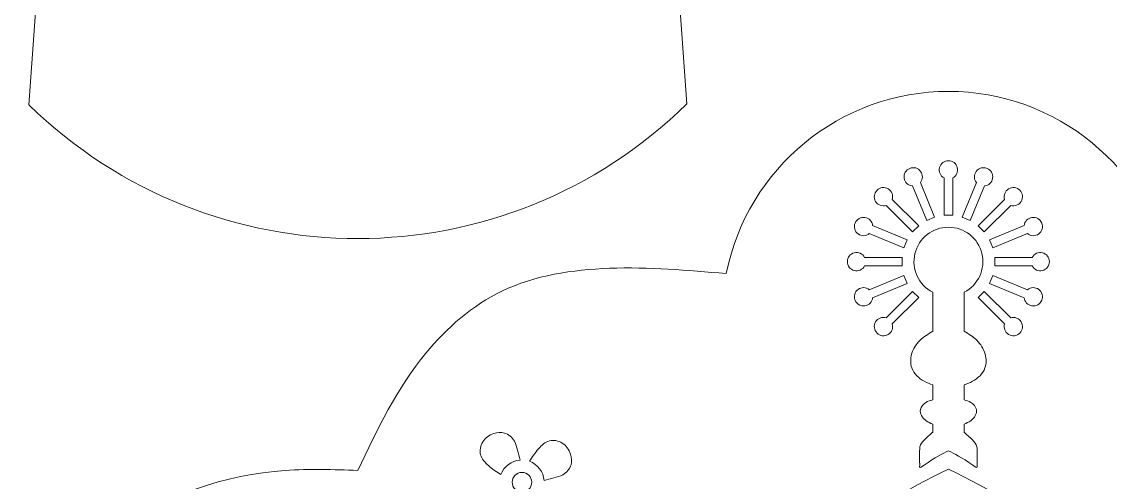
# Model space of a CAD drawing. Header units: inches. Extents: x -604 to 396, y -92 to 517.
# Drawn here: x -603.9 to -476.8, y 153.8 to 207.5 of the extents above; entities that cross this region are included whole.
import ezdxf

# ---------------------------------------------------------------- set-up
doc = ezdxf.new("R2010")
doc.units = ezdxf.units.IN
doc.header["$MEASUREMENT"] = 0
doc.layers.add('Layer 1', color=7, linetype='Continuous')

msp = doc.modelspace()

# ---------------------------------------------------------------- linework, layer by layer
at = {"layer": 'Layer 1', "lineweight": 9}
for points, knots in [([(-526.25, 197.96), (-547.56, 177.01), (-581.71, 176.96), (-603.09, 197.84), (-603.09, 197.84), (-603.09, 197.84), (-593.26, 334.72), (-593.26, 334.72), (-593.26, 334.72), (-593.26, 334.72), (-587.45, 334.72), (-587.45, 334.72), (-587.45, 334.72), (-587.45, 334.72), (-587.45, 339.59), (-587.45, 339.59), (-587.45, 339.59), (-587.45, 339.59), (-592.92, 339.59), (-592.92, 339.59), (-592.92, 339.59), (-592.92, 339.59), (-592.92, 345.4), (-592.92, 345.4), (-592.92, 345.4), (-592.92, 345.4), (-587.45, 345.4), (-587.45, 345.4), (-587.45, 345.4), (-587.45, 345.4), (-587.45, 347.43), (-587.45, 347.43), (-587.45, 347.43), (-587.45, 347.43), (-541.84, 347.43), (-541.84, 347.43), (-541.84, 347.43), (-541.84, 347.43), (-541.84, 345.4), (-541.84, 345.4), (-541.84, 345.4), (-541.84, 345.4), (-536.37, 345.4), (-536.37, 345.4), (-536.37, 345.4), (-536.37, 345.4), (-536.37, 339.59), (-536.37, 339.59), (-536.37, 339.59), (-536.37, 339.59), (-541.84, 339.59), (-541.84, 339.59), (-541.84, 339.59), (-541.84, 339.59), (-541.84, 334.72), (-541.84, 334.72), (-541.84, 334.72), (-541.84, 334.72), (-536.03, 334.72), (-536.03, 334.72), (-536.03, 334.72), (-536.03, 334.72), (-526.25, 197.96), (-526.25, 197.96)], [0, 0, 0, 0, 0.058824, 0.058824, 0.058824, 0.058824, 0.117647, 0.117647, 0.117647, 0.117647, 0.176471, 0.176471, 0.176471, 0.176471, 0.235294, 0.235294, 0.235294, 0.235294, 0.294118, 0.294118, 0.294118, 0.294118, 0.352941, 0.352941, 0.352941, 0.352941, 0.411765, 0.411765, 0.411765, 0.411765, 0.470588, 0.470588, 0.470588, 0.470588, 0.529412, 0.529412, 0.529412, 0.529412, 0.588235, 0.588235, 0.588235, 0.588235, 0.647059, 0.647059, 0.647059, 0.647059, 0.705882, 0.705882, 0.705882, 0.705882, 0.764706, 0.764706, 0.764706, 0.764706, 0.823529, 0.823529, 0.823529, 0.823529, 0.882353, 0.882353, 0.882353, 0.882353, 1, 1, 1, 1]), ([(-387.95, -85.3), (-387.95, -85.3), (-411.49, -85.3), (-411.49, -85.3), (-411.49, -85.3), (-411.49, -85.3), (-411.49, -73.44), (-411.49, -73.44), (-411.49, -73.44), (-411.49, -73.44), (-495.71, -73.44), (-495.71, -73.44), (-495.71, -73.44), (-495.71, -73.44), (-579.94, -73.44), (-579.94, -73.44), (-579.94, -73.44), (-579.94, -73.44), (-579.94, -85.3), (-579.94, -85.3), (-579.94, -85.3), (-579.94, -85.3), (-603.48, -85.3), (-603.48, -85.3), (-603.48, -85.3), (-603.55, -83.04), (-603.63, -80.78), (-603.41, -78.55), (-603.41, -78.55), (-603.17, -76.03), (-602.55, -73.54), (-602, -71.05), (-602, -71.05), (-600.84, -65.82), (-599.99, -60.58), (-599.7, -55.18), (-599.7, -55.18), (-599.44, -50.28), (-599.65, -45.25), (-601.29, -40.7), (-601.29, -40.7), (-601.85, -39.17), (-602.56, -37.69), (-603.28, -36.21), (-603.28, -36.21), (-603.28, -27.76), (-603.28, -19.31), (-603.28, -10.87), (-603.28, -10.87), (-602.65, -9.7), (-602.01, -8.54), (-601.61, -7.3), (-601.61, -7.3), (-600.9, -5.09), (-600.93, -2.65), (-601.07, -0.29), (-601.07, -0.29), (-601.22, 2.19), (-601.49, 4.57), (-601.9, 7.03), (-601.9, 7.03), (-602.3, 9.44), (-602.83, 11.91), (-602.35, 14.22), (-602.35, 14.22), (-601.95, 16.07), (-600.9, 17.8), (-599.73, 19.37), (-599.73, 19.37), (-598.82, 20.59), (-597.84, 21.71), (-596.85, 22.83), (-596.85, 22.83), (-597.46, 24.51), (-598.07, 26.19), (-598.73, 27.84), (-598.73, 27.84), (-599.44, 29.6), (-600.19, 31.33), (-600.94, 33.07), (-600.94, 33.07), (-601.87, 35.27), (-602.78, 37.48), (-603.26, 39.81), (-603.26, 39.81), (-603.93, 43.02), (-603.79, 46.44), (-603.03, 49.65), (-603.03, 49.65), (-602.32, 52.6), (-601.09, 55.37), (-600.1, 58.22), (-600.1, 58.22), (-599.19, 60.86), (-598.49, 63.57), (-597.79, 66.27), (-597.79, 66.27), (-599.34, 68.08), (-600.89, 69.88), (-601.96, 72.01), (-601.96, 72.01), (-602.88, 73.82), (-603.46, 75.87), (-603.39, 77.87), (-603.39, 77.87), (-603.35, 78.94), (-603.12, 80), (-602.86, 81.05), (-602.86, 81.05), (-602.39, 82.99), (-601.8, 84.89), (-601.35, 86.82), (-601.35, 86.82), (-600.34, 91.15), (-600, 95.63), (-599.89, 100.13), (-599.89, 100.13), (-599.81, 103.45), (-599.86, 106.78), (-600.5, 109.99), (-600.5, 109.99), (-601.11, 113.09), (-602.26, 116.08), (-603.42, 119.06), (-603.42, 119.06), (-603.35, 121.33), (-603.29, 123.59), (-603.06, 125.85), (-603.06, 125.85), (-602.72, 129.21), (-602.01, 132.55), (-600.8, 135.74), (-600.8, 135.74), (-599.06, 140.32), (-596.29, 144.61), (-592.58, 147.79), (-592.58, 147.79), (-587.31, 152.33), (-580.14, 154.64), (-573.16, 155.13), (-573.16, 155.13), (-570.32, 155.34), (-567.51, 155.23), (-564.7, 155.13), (-564.7, 155.13), (-562.4, 159.93), (-560.11, 164.72), (-556.74, 168.83), (-556.74, 168.83), (-554.3, 171.8), (-551.29, 174.41), (-547.86, 176.07), (-547.86, 176.07), (-544.01, 177.93), (-539.62, 178.58), (-535.3, 178.74), (-535.3, 178.74), (-530.71, 178.91), (-526.18, 178.51), (-521.66, 178.12), (-521.66, 178.12), (-519.19, 190.49), (-508.33, 199.4), (-495.71, 199.4), (-495.71, 199.4), (-483.1, 199.4), (-472.24, 190.49), (-469.77, 178.12), (-469.77, 178.12), (-465.24, 178.51), (-460.72, 178.91), (-456.12, 178.74), (-456.12, 178.74), (-451.8, 178.58), (-447.42, 177.93), (-443.57, 176.07), (-443.57, 176.07), (-440.14, 174.41), (-437.13, 171.8), (-434.69, 168.83), (-434.69, 168.83), (-431.32, 164.72), (-429.02, 159.93), (-426.73, 155.13), (-426.73, 155.13), (-423.92, 155.23), (-421.11, 155.34), (-418.27, 155.13), (-418.27, 155.13), (-411.29, 154.64), (-404.12, 152.33), (-398.84, 147.79), (-398.84, 147.79), (-395.14, 144.61), (-392.37, 140.32), (-390.63, 135.74), (-390.63, 135.74), (-389.42, 132.55), (-388.7, 129.21), (-388.36, 125.85), (-388.36, 125.85), (-388.13, 123.59), (-388.07, 121.33), (-388.01, 119.06), (-388.01, 119.06), (-389.16, 116.08), (-390.32, 113.09), (-390.93, 109.99), (-390.93, 109.99), (-391.56, 106.78), (-391.61, 103.45), (-391.53, 100.13), (-391.53, 100.13), (-391.43, 95.63), (-391.09, 91.15), (-390.08, 86.82), (-390.08, 86.82), (-389.62, 84.89), (-389.04, 82.99), (-388.56, 81.05), (-388.56, 81.05), (-388.31, 80), (-388.08, 78.94), (-388.04, 77.87), (-388.04, 77.87), (-387.97, 75.87), (-388.54, 73.82), (-389.46, 72.01), (-389.46, 72.01), (-390.54, 69.88), (-392.09, 68.08), (-393.64, 66.27), (-393.64, 66.27), (-392.94, 63.57), (-392.24, 60.86), (-391.33, 58.22), (-391.33, 58.22), (-390.34, 55.37), (-389.1, 52.6), (-388.4, 49.65), (-388.4, 49.65), (-387.64, 46.44), (-387.5, 43.02), (-388.17, 39.81), (-388.17, 39.81), (-388.65, 37.48), (-389.56, 35.27), (-390.49, 33.07), (-390.49, 33.07), (-391.23, 31.33), (-391.99, 29.6), (-392.69, 27.84), (-392.69, 27.84), (-393.35, 26.19), (-393.96, 24.51), (-394.57, 22.83), (-394.57, 22.83), (-393.59, 21.71), (-392.6, 20.59), (-391.69, 19.37), (-391.69, 19.37), (-390.52, 17.8), (-389.47, 16.07), (-389.08, 14.22), (-389.08, 14.22), (-388.59, 11.91), (-389.13, 9.44), (-389.53, 7.03), (-389.53, 7.03), (-389.94, 4.57), (-390.21, 2.19), (-390.35, -0.29), (-390.35, -0.29), (-390.5, -2.65), (-390.53, -5.09), (-389.82, -7.3), (-389.82, -7.3), (-389.42, -8.54), (-388.78, -9.7), (-388.15, -10.87), (-388.15, -10.87), (-388.15, -19.31), (-388.15, -27.76), (-388.15, -36.21), (-388.15, -36.21), (-388.86, -37.69), (-389.58, -39.17), (-390.13, -40.7), (-390.13, -40.7), (-391.77, -45.25), (-391.98, -50.28), (-391.72, -55.18), (-391.72, -55.18), (-391.44, -60.58), (-390.58, -65.82), (-389.43, -71.05), (-389.43, -71.05), (-388.88, -73.54), (-388.26, -76.03), (-388.01, -78.55), (-388.01, -78.55), (-387.8, -80.78), (-387.87, -83.04), (-387.95, -85.3)], [0, 0, 0, 0, 0.012987, 0.012987, 0.012987, 0.012987, 0.025974, 0.025974, 0.025974, 0.025974, 0.038961, 0.038961, 0.038961, 0.038961, 0.051948, 0.051948, 0.051948, 0.051948, 0.064935, 0.064935, 0.064935, 0.064935, 0.077922, 0.077922, 0.077922, 0.077922, 0.090909, 0.090909, 0.090909, 0.090909, 0.103896, 0.103896, 0.103896, 0.103896, 0.116883, 0.116883, 0.116883, 0.116883, 0.12987, 0.12987, 0.12987, 0.12987, 0.142857, 0.142857, 0.142857, 0.142857, 0.155844, 0.155844, 0.155844, 0.155844, 0.168831, 0.168831, 0.168831, 0.168831, 0.181818, 0.181818, 0.181818, 0.181818, 0.194805, 0.194805, 0.194805, 0.194805, 0.207792, 0.207792, 0.207792, 0.207792, 0.220779, 0.220779, 0.220779, 0.220779, 0.233766, 0.233766, 0.233766, 0.233766, 0.246753, 0.246753, 0.246753, 0.246753, 0.25974, 0.25974, 0.25974, 0.25974, 0.272727, 0.272727, 0.272727, 0.272727, 0.285714, 0.285714, 0.285714, 0.285714, 0.298701, 0.298701, 0.298701, 0.298701, 0.311688, 0.311688, 0.311688, 0.311688, 0.324675, 0.324675, 0.324675, 0.324675, 0.337662, 0.337662, 0.337662, 0.337662, 0.350649, 0.350649, 0.350649, 0.350649, 0.363636, 0.363636, 0.363636, 0.363636, 0.376623, 0.376623, 0.376623, 0.376623, 0.38961, 0.38961, 0.38961, 0.38961, 0.402597, 0.402597, 0.402597, 0.402597, 0.415584, 0.415584, 0.415584, 0.415584, 0.428571, 0.428571, 0.428571, 0.428571, 0.441558, 0.441558, 0.441558, 0.441558, 0.454545, 0.454545, 0.454545, 0.454545, 0.467532, 0.467532, 0.467532, 0.467532, 0.480519, 0.480519, 0.480519, 0.480519, 0.493506, 0.493506, 0.493506, 0.493506, 0.506494, 0.506494, 0.506494, 0.506494, 0.519481, 0.519481, 0.519481, 0.519481, 0.532468, 0.532468, 0.532468, 0.532468, 0.545455, 0.545455, 0.545455, 0.545455, 0.558442, 0.558442, 0.558442, 0.558442, 0.571429, 0.571429, 0.571429, 0.571429, 0.584416, 0.584416, 0.584416, 0.584416, 0.597403, 0.597403, 0.597403, 0.597403, 0.61039, 0.61039, 0.61039, 0.61039, 0.623377, 0.623377, 0.623377, 0.623377, 0.636364, 0.636364, 0.636364, 0.636364, 0.649351, 0.649351, 0.649351, 0.649351, 0.662338, 0.662338, 0.662338, 0.662338, 0.675325, 0.675325, 0.675325, 0.675325, 0.688312, 0.688312, 0.688312, 0.688312, 0.701299, 0.701299, 0.701299, 0.701299, 0.714286, 0.714286, 0.714286, 0.714286, 0.727273, 0.727273, 0.727273, 0.727273, 0.74026, 0.74026, 0.74026, 0.74026, 0.753247, 0.753247, 0.753247, 0.753247, 0.766234, 0.766234, 0.766234, 0.766234, 0.779221, 0.779221, 0.779221, 0.779221, 0.792208, 0.792208, 0.792208, 0.792208, 0.805195, 0.805195, 0.805195, 0.805195, 0.818182, 0.818182, 0.818182, 0.818182, 0.831169, 0.831169, 0.831169, 0.831169, 0.844156, 0.844156, 0.844156, 0.844156, 0.857143, 0.857143, 0.857143, 0.857143, 0.87013, 0.87013, 0.87013, 0.87013, 0.883117, 0.883117, 0.883117, 0.883117, 0.896104, 0.896104, 0.896104, 0.896104, 0.909091, 0.909091, 0.909091, 0.909091, 0.922078, 0.922078, 0.922078, 0.922078, 0.935065, 0.935065, 0.935065, 0.935065, 0.948052, 0.948052, 0.948052, 0.948052, 0.961039, 0.961039, 0.961039, 0.961039, 0.974026, 0.974026, 0.974026, 0.974026, 1, 1, 1, 1]), ([(-496.22, 189.3), (-496.65, 189.53), (-496.87, 190.03), (-496.75, 190.5), (-496.75, 190.5), (-496.63, 190.98), (-496.2, 191.31), (-495.71, 191.31), (-495.71, 191.31), (-495.22, 191.31), (-494.8, 190.98), (-494.68, 190.5), (-494.68, 190.5), (-494.56, 190.03), (-494.78, 189.53), (-495.21, 189.3), (-495.21, 189.3), (-495.21, 189.3), (-495.21, 184.93), (-495.21, 184.93), (-495.21, 184.93), (-495.21, 184.93), (-496.22, 184.93), (-496.22, 184.93), (-496.22, 184.93), (-496.22, 184.93), (-496.22, 189.3), (-496.22, 189.3)], [0, 0, 0, 0, 0.125, 0.125, 0.125, 0.125, 0.25, 0.25, 0.25, 0.25, 0.375, 0.375, 0.375, 0.375, 0.5, 0.5, 0.5, 0.5, 0.625, 0.625, 0.625, 0.625, 0.75, 0.75, 0.75, 0.75, 1, 1, 1, 1]), ([(-499.92, 188.36), (-500.41, 188.41), (-500.8, 188.78), (-500.88, 189.27), (-500.88, 189.27), (-500.95, 189.75), (-500.68, 190.23), (-500.23, 190.41), (-500.23, 190.41), (-499.77, 190.6), (-499.25, 190.46), (-498.96, 190.06), (-498.96, 190.06), (-498.67, 189.67), (-498.68, 189.13), (-498.99, 188.75), (-498.99, 188.75), (-498.99, 188.75), (-497.32, 184.71), (-497.32, 184.71), (-497.32, 184.71), (-497.32, 184.71), (-498.25, 184.32), (-498.25, 184.32), (-498.25, 184.32), (-498.25, 184.32), (-499.92, 188.36), (-499.92, 188.36)], [0, 0, 0, 0, 0.125, 0.125, 0.125, 0.125, 0.25, 0.25, 0.25, 0.25, 0.375, 0.375, 0.375, 0.375, 0.5, 0.5, 0.5, 0.5, 0.625, 0.625, 0.625, 0.625, 0.75, 0.75, 0.75, 0.75, 1, 1, 1, 1]), ([(-492.44, 188.75), (-492.75, 189.13), (-492.76, 189.67), (-492.47, 190.06), (-492.47, 190.06), (-492.17, 190.46), (-491.65, 190.6), (-491.2, 190.41), (-491.2, 190.41), (-490.75, 190.23), (-490.48, 189.75), (-490.55, 189.27), (-490.55, 189.27), (-490.62, 188.78), (-491.01, 188.41), (-491.5, 188.36), (-491.5, 188.36), (-491.5, 188.36), (-493.18, 184.32), (-493.18, 184.32), (-493.18, 184.32), (-493.18, 184.32), (-494.11, 184.71), (-494.11, 184.71), (-494.11, 184.71), (-494.11, 184.71), (-492.44, 188.75), (-492.44, 188.75)], [0, 0, 0, 0, 0.125, 0.125, 0.125, 0.125, 0.25, 0.25, 0.25, 0.25, 0.375, 0.375, 0.375, 0.375, 0.5, 0.5, 0.5, 0.5, 0.625, 0.625, 0.625, 0.625, 0.75, 0.75, 0.75, 0.75, 1, 1, 1, 1]), ([(-502.99, 186.08), (-503.46, 185.94), (-503.96, 186.13), (-504.22, 186.55), (-504.22, 186.55), (-504.47, 186.97), (-504.4, 187.51), (-504.05, 187.86), (-504.05, 187.86), (-503.71, 188.2), (-503.17, 188.27), (-502.75, 188.02), (-502.75, 188.02), (-502.33, 187.77), (-502.13, 187.26), (-502.27, 186.79), (-502.27, 186.79), (-502.27, 186.79), (-499.18, 183.7), (-499.18, 183.7), (-499.18, 183.7), (-499.18, 183.7), (-499.9, 182.99), (-499.9, 182.99), (-499.9, 182.99), (-499.9, 182.99), (-502.99, 186.08), (-502.99, 186.08)], [0, 0, 0, 0, 0.125, 0.125, 0.125, 0.125, 0.25, 0.25, 0.25, 0.25, 0.375, 0.375, 0.375, 0.375, 0.5, 0.5, 0.5, 0.5, 0.625, 0.625, 0.625, 0.625, 0.75, 0.75, 0.75, 0.75, 1, 1, 1, 1]), ([(-489.15, 186.79), (-489.29, 187.26), (-489.1, 187.77), (-488.68, 188.02), (-488.68, 188.02), (-488.26, 188.27), (-487.72, 188.2), (-487.37, 187.86), (-487.37, 187.86), (-487.03, 187.51), (-486.96, 186.97), (-487.21, 186.55), (-487.21, 186.55), (-487.46, 186.13), (-487.97, 185.94), (-488.44, 186.08), (-488.44, 186.08), (-488.44, 186.08), (-491.53, 182.99), (-491.53, 182.99), (-491.53, 182.99), (-491.53, 182.99), (-492.24, 183.7), (-492.24, 183.7), (-492.24, 183.7), (-492.24, 183.7), (-489.15, 186.79), (-489.15, 186.79)], [0, 0, 0, 0, 0.125, 0.125, 0.125, 0.125, 0.25, 0.25, 0.25, 0.25, 0.375, 0.375, 0.375, 0.375, 0.5, 0.5, 0.5, 0.5, 0.625, 0.625, 0.625, 0.625, 0.75, 0.75, 0.75, 0.75, 1, 1, 1, 1]), ([(-504.95, 182.79), (-505.33, 182.48), (-505.87, 182.47), (-506.26, 182.76), (-506.26, 182.76), (-506.65, 183.05), (-506.8, 183.58), (-506.61, 184.03), (-506.61, 184.03), (-506.42, 184.48), (-505.95, 184.75), (-505.47, 184.68), (-505.47, 184.68), (-504.98, 184.61), (-504.61, 184.21), (-504.56, 183.73), (-504.56, 183.73), (-504.56, 183.73), (-500.52, 182.05), (-500.52, 182.05), (-500.52, 182.05), (-500.52, 182.05), (-500.91, 181.12), (-500.91, 181.12), (-500.91, 181.12), (-500.91, 181.12), (-504.95, 182.79), (-504.95, 182.79)], [0, 0, 0, 0, 0.125, 0.125, 0.125, 0.125, 0.25, 0.25, 0.25, 0.25, 0.375, 0.375, 0.375, 0.375, 0.5, 0.5, 0.5, 0.5, 0.625, 0.625, 0.625, 0.625, 0.75, 0.75, 0.75, 0.75, 1, 1, 1, 1]), ([(-486.87, 183.73), (-486.82, 184.21), (-486.44, 184.61), (-485.96, 184.68), (-485.96, 184.68), (-485.47, 184.75), (-485, 184.48), (-484.82, 184.03), (-484.82, 184.03), (-484.63, 183.58), (-484.77, 183.05), (-485.17, 182.76), (-485.17, 182.76), (-485.56, 182.47), (-486.1, 182.48), (-486.48, 182.79), (-486.48, 182.79), (-486.48, 182.79), (-490.52, 181.12), (-490.52, 181.12), (-490.52, 181.12), (-490.52, 181.12), (-490.9, 182.05), (-490.9, 182.05), (-490.9, 182.05), (-490.9, 182.05), (-486.87, 183.73), (-486.87, 183.73)], [0, 0, 0, 0, 0.125, 0.125, 0.125, 0.125, 0.25, 0.25, 0.25, 0.25, 0.375, 0.375, 0.375, 0.375, 0.5, 0.5, 0.5, 0.5, 0.625, 0.625, 0.625, 0.625, 0.75, 0.75, 0.75, 0.75, 1, 1, 1, 1]), ([(-493.88, 159.59), (-493.88, 159.9), (-493.88, 160.21), (-493.88, 160.53), (-493.88, 160.53), (-493.32, 160.76), (-492.83, 161.06), (-492.58, 161.53), (-492.58, 161.53), (-492.46, 161.74), (-492.39, 162), (-492.45, 162.26), (-492.45, 162.26), (-492.52, 162.57), (-492.79, 162.9), (-493.08, 163.08), (-493.08, 163.08), (-493.34, 163.24), (-493.61, 163.3), (-493.88, 163.37), (-493.88, 163.37), (-493.88, 163.96), (-493.88, 164.54), (-493.88, 165.13), (-493.88, 165.13), (-493.55, 165.24), (-493.22, 165.36), (-492.9, 165.54), (-492.9, 165.54), (-492.26, 165.88), (-491.68, 166.43), (-491.44, 167.11), (-491.44, 167.11), (-491.26, 167.61), (-491.27, 168.17), (-491.41, 168.7), (-491.41, 168.7), (-491.58, 169.32), (-491.94, 169.89), (-492.39, 170.33), (-492.39, 170.33), (-492.83, 170.76), (-493.35, 171.07), (-493.88, 171.39), (-493.88, 171.39), (-493.88, 172.9), (-493.88, 174.42), (-493.88, 175.94), (-493.88, 175.94), (-492.23, 176.78), (-491.37, 178.65), (-491.8, 180.46), (-491.8, 180.46), (-492.24, 182.26), (-493.86, 183.54), (-495.71, 183.54), (-495.71, 183.54), (-497.57, 183.54), (-499.19, 182.26), (-499.62, 180.46), (-499.62, 180.46), (-500.06, 178.65), (-499.2, 176.78), (-497.55, 175.94), (-497.55, 175.94), (-497.55, 174.42), (-497.55, 172.9), (-497.55, 171.39), (-497.55, 171.39), (-498.07, 171.07), (-498.6, 170.76), (-499.03, 170.33), (-499.03, 170.33), (-499.49, 169.89), (-499.84, 169.32), (-500.01, 168.7), (-500.01, 168.7), (-500.15, 168.17), (-500.17, 167.61), (-499.99, 167.11), (-499.99, 167.11), (-499.75, 166.43), (-499.17, 165.88), (-498.53, 165.54), (-498.53, 165.54), (-498.21, 165.36), (-497.88, 165.24), (-497.55, 165.13), (-497.55, 165.13), (-497.55, 164.54), (-497.55, 163.96), (-497.55, 163.37), (-497.55, 163.37), (-497.81, 163.3), (-498.09, 163.24), (-498.34, 163.08), (-498.34, 163.08), (-498.64, 162.9), (-498.9, 162.57), (-498.98, 162.26), (-498.98, 162.26), (-499.04, 162), (-498.97, 161.74), (-498.85, 161.53), (-498.85, 161.53), (-498.59, 161.06), (-498.1, 160.76), (-497.55, 160.53), (-497.55, 160.53), (-497.55, 160.21), (-497.55, 159.9), (-497.55, 159.59), (-497.55, 159.59), (-497.87, 159.31), (-498.2, 159.02), (-498.51, 158.7), (-498.51, 158.7), (-498.75, 158.46), (-498.97, 158.19), (-499.04, 157.88), (-499.04, 157.88), (-499.07, 157.75), (-499.07, 157.61), (-499.07, 157.47), (-499.07, 157.47), (-499.07, 157.22), (-499.07, 156.98), (-499.07, 156.74), (-499.07, 156.74), (-499.07, 156.52), (-499.07, 156.29), (-499.07, 156.06), (-499.07, 156.06), (-499.07, 155.91), (-499.06, 155.76), (-499.07, 155.6), (-499.07, 155.6), (-499.07, 155.58), (-499.07, 155.57), (-499.07, 155.56), (-499.07, 155.56), (-499.05, 155.39), (-498.8, 155.58), (-498.56, 155.75), (-498.56, 155.75), (-497.23, 156.68), (-496.41, 157.11), (-495.71, 157.41), (-495.71, 157.41), (-495.02, 157.11), (-494.19, 156.68), (-492.87, 155.75), (-492.87, 155.75), (-492.63, 155.58), (-492.37, 155.39), (-492.36, 155.56), (-492.36, 155.56), (-492.36, 155.57), (-492.36, 155.58), (-492.36, 155.6), (-492.36, 155.6), (-492.36, 155.76), (-492.36, 155.91), (-492.36, 156.06), (-492.36, 156.06), (-492.36, 156.29), (-492.36, 156.52), (-492.36, 156.74), (-492.36, 156.74), (-492.36, 156.98), (-492.36, 157.22), (-492.36, 157.47), (-492.36, 157.47), (-492.36, 157.61), (-492.36, 157.75), (-492.39, 157.88), (-492.39, 157.88), (-492.45, 158.19), (-492.68, 158.46), (-492.91, 158.7), (-492.91, 158.7), (-493.23, 159.02), (-493.55, 159.31), (-493.88, 159.59)], [0, 0, 0, 0, 0.021277, 0.021277, 0.021277, 0.021277, 0.042553, 0.042553, 0.042553, 0.042553, 0.06383, 0.06383, 0.06383, 0.06383, 0.085106, 0.085106, 0.085106, 0.085106, 0.106383, 0.106383, 0.106383, 0.106383, 0.12766, 0.12766, 0.12766, 0.12766, 0.148936, 0.148936, 0.148936, 0.148936, 0.170213, 0.170213, 0.170213, 0.170213, 0.191489, 0.191489, 0.191489, 0.191489, 0.212766, 0.212766, 0.212766, 0.212766, 0.234043, 0.234043, 0.234043, 0.234043, 0.255319, 0.255319, 0.255319, 0.255319, 0.276596, 0.276596, 0.276596, 0.276596, 0.297872, 0.297872, 0.297872, 0.297872, 0.319149, 0.319149, 0.319149, 0.319149, 0.340426, 0.340426, 0.340426, 0.340426, 0.361702, 0.361702, 0.361702, 0.361702, 0.382979, 0.382979, 0.382979, 0.382979, 0.404255, 0.404255, 0.404255, 0.404255, 0.425532, 0.425532, 0.425532, 0.425532, 0.446809, 0.446809, 0.446809, 0.446809, 0.468085, 0.468085, 0.468085, 0.468085, 0.489362, 0.489362, 0.489362, 0.489362, 0.510638, 0.510638, 0.510638, 0.510638, 0.531915, 0.531915, 0.531915, 0.531915, 0.553191, 0.553191, 0.553191, 0.553191, 0.574468, 0.574468, 0.574468, 0.574468, 0.595745, 0.595745, 0.595745, 0.595745, 0.617021, 0.617021, 0.617021, 0.617021, 0.638298, 0.638298, 0.638298, 0.638298, 0.659574, 0.659574, 0.659574, 0.659574, 0.680851, 0.680851, 0.680851, 0.680851, 0.702128, 0.702128, 0.702128, 0.702128, 0.723404, 0.723404, 0.723404, 0.723404, 0.744681, 0.744681, 0.744681, 0.744681, 0.765957, 0.765957, 0.765957, 0.765957, 0.787234, 0.787234, 0.787234, 0.787234, 0.808511, 0.808511, 0.808511, 0.808511, 0.829787, 0.829787, 0.829787, 0.829787, 0.851064, 0.851064, 0.851064, 0.851064, 0.87234, 0.87234, 0.87234, 0.87234, 0.893617, 0.893617, 0.893617, 0.893617, 0.914894, 0.914894, 0.914894, 0.914894, 0.93617, 0.93617, 0.93617, 0.93617, 0.957447, 0.957447, 0.957447, 0.957447, 1, 1, 1, 1]), ([(-505.5, 179.01), (-505.73, 178.58), (-506.22, 178.36), (-506.7, 178.48), (-506.7, 178.48), (-507.18, 178.6), (-507.51, 179.03), (-507.51, 179.52), (-507.51, 179.52), (-507.51, 180.01), (-507.18, 180.43), (-506.7, 180.55), (-506.7, 180.55), (-506.22, 180.67), (-505.73, 180.45), (-505.5, 180.02), (-505.5, 180.02), (-505.5, 180.02), (-501.13, 180.02), (-501.13, 180.02), (-501.13, 180.02), (-501.13, 180.02), (-501.13, 179.01), (-501.13, 179.01), (-501.13, 179.01), (-501.13, 179.01), (-505.5, 179.01), (-505.5, 179.01)], [0, 0, 0, 0, 0.125, 0.125, 0.125, 0.125, 0.25, 0.25, 0.25, 0.25, 0.375, 0.375, 0.375, 0.375, 0.5, 0.5, 0.5, 0.5, 0.625, 0.625, 0.625, 0.625, 0.75, 0.75, 0.75, 0.75, 1, 1, 1, 1]), ([(-485.93, 180.02), (-485.7, 180.45), (-485.2, 180.67), (-484.73, 180.55), (-484.73, 180.55), (-484.25, 180.43), (-483.92, 180.01), (-483.92, 179.52), (-483.92, 179.52), (-483.92, 179.03), (-484.25, 178.6), (-484.73, 178.48), (-484.73, 178.48), (-485.2, 178.36), (-485.7, 178.58), (-485.93, 179.01), (-485.93, 179.01), (-485.93, 179.01), (-490.3, 179.01), (-490.3, 179.01), (-490.3, 179.01), (-490.3, 179.01), (-490.3, 180.02), (-490.3, 180.02), (-490.3, 180.02), (-490.3, 180.02), (-485.93, 180.02), (-485.93, 180.02)], [0, 0, 0, 0, 0.125, 0.125, 0.125, 0.125, 0.25, 0.25, 0.25, 0.25, 0.375, 0.375, 0.375, 0.375, 0.5, 0.5, 0.5, 0.5, 0.625, 0.625, 0.625, 0.625, 0.75, 0.75, 0.75, 0.75, 1, 1, 1, 1]), ([(-504.56, 175.31), (-504.61, 174.82), (-504.98, 174.43), (-505.47, 174.35), (-505.47, 174.35), (-505.95, 174.28), (-506.42, 174.55), (-506.61, 175), (-506.61, 175), (-506.8, 175.45), (-506.65, 175.98), (-506.26, 176.27), (-506.26, 176.27), (-505.87, 176.56), (-505.33, 176.55), (-504.95, 176.24), (-504.95, 176.24), (-504.95, 176.24), (-500.91, 177.91), (-500.91, 177.91), (-500.91, 177.91), (-500.91, 177.91), (-500.52, 176.98), (-500.52, 176.98), (-500.52, 176.98), (-500.52, 176.98), (-504.56, 175.31), (-504.56, 175.31)], [0, 0, 0, 0, 0.125, 0.125, 0.125, 0.125, 0.25, 0.25, 0.25, 0.25, 0.375, 0.375, 0.375, 0.375, 0.5, 0.5, 0.5, 0.5, 0.625, 0.625, 0.625, 0.625, 0.75, 0.75, 0.75, 0.75, 1, 1, 1, 1]), ([(-486.48, 176.24), (-486.1, 176.55), (-485.56, 176.56), (-485.17, 176.27), (-485.17, 176.27), (-484.77, 175.98), (-484.63, 175.45), (-484.82, 175), (-484.82, 175), (-485, 174.55), (-485.47, 174.28), (-485.96, 174.35), (-485.96, 174.35), (-486.44, 174.43), (-486.82, 174.82), (-486.87, 175.31), (-486.87, 175.31), (-486.87, 175.31), (-490.9, 176.98), (-490.9, 176.98), (-490.9, 176.98), (-490.9, 176.98), (-490.52, 177.91), (-490.52, 177.91), (-490.52, 177.91), (-490.52, 177.91), (-486.48, 176.24), (-486.48, 176.24)], [0, 0, 0, 0, 0.125, 0.125, 0.125, 0.125, 0.25, 0.25, 0.25, 0.25, 0.375, 0.375, 0.375, 0.375, 0.5, 0.5, 0.5, 0.5, 0.625, 0.625, 0.625, 0.625, 0.75, 0.75, 0.75, 0.75, 1, 1, 1, 1]), ([(-502.27, 172.24), (-502.13, 171.77), (-502.33, 171.27), (-502.75, 171.01), (-502.75, 171.01), (-503.17, 170.76), (-503.71, 170.83), (-504.05, 171.17), (-504.05, 171.17), (-504.4, 171.52), (-504.47, 172.06), (-504.22, 172.48), (-504.22, 172.48), (-503.96, 172.9), (-503.46, 173.1), (-502.99, 172.95), (-502.99, 172.95), (-502.99, 172.95), (-499.9, 176.04), (-499.9, 176.04), (-499.9, 176.04), (-499.9, 176.04), (-499.18, 175.33), (-499.18, 175.33), (-499.18, 175.33), (-499.18, 175.33), (-502.27, 172.24), (-502.27, 172.24)], [0, 0, 0, 0, 0.125, 0.125, 0.125, 0.125, 0.25, 0.25, 0.25, 0.25, 0.375, 0.375, 0.375, 0.375, 0.5, 0.5, 0.5, 0.5, 0.625, 0.625, 0.625, 0.625, 0.75, 0.75, 0.75, 0.75, 1, 1, 1, 1]), ([(-488.44, 172.95), (-487.97, 173.1), (-487.46, 172.9), (-487.21, 172.48), (-487.21, 172.48), (-486.96, 172.06), (-487.03, 171.52), (-487.37, 171.17), (-487.37, 171.17), (-487.72, 170.83), (-488.26, 170.76), (-488.68, 171.01), (-488.68, 171.01), (-489.1, 171.27), (-489.29, 171.77), (-489.15, 172.24), (-489.15, 172.24), (-489.15, 172.24), (-492.24, 175.33), (-492.24, 175.33), (-492.24, 175.33), (-492.24, 175.33), (-491.53, 176.04), (-491.53, 176.04), (-491.53, 176.04), (-491.53, 176.04), (-488.44, 172.95), (-488.44, 172.95)], [0, 0, 0, 0, 0.125, 0.125, 0.125, 0.125, 0.25, 0.25, 0.25, 0.25, 0.375, 0.375, 0.375, 0.375, 0.5, 0.5, 0.5, 0.5, 0.625, 0.625, 0.625, 0.625, 0.75, 0.75, 0.75, 0.75, 1, 1, 1, 1]), ([(-547.97, 154.64), (-547.62, 155.6), (-546.74, 156.27), (-545.72, 156.35), (-545.72, 156.35), (-545.83, 156.73), (-545.95, 157.11), (-546.04, 157.5), (-546.04, 157.5), (-546.13, 157.85), (-546.21, 158.21), (-546.39, 158.54), (-546.39, 158.54), (-546.64, 158.98), (-547.07, 159.36), (-547.56, 159.5), (-547.56, 159.5), (-547.97, 159.62), (-548.4, 159.57), (-548.81, 159.43), (-548.81, 159.43), (-549.34, 159.26), (-549.81, 158.94), (-550.1, 158.47), (-550.1, 158.47), (-550.37, 158.02), (-550.48, 157.45), (-550.35, 156.97), (-550.35, 156.97), (-550.22, 156.47), (-549.84, 156.06), (-549.43, 155.7), (-549.43, 155.7), (-548.97, 155.29), (-548.47, 154.96), (-547.97, 154.64)], [0, 0, 0, 0, 0.1, 0.1, 0.1, 0.1, 0.2, 0.2, 0.2, 0.2, 0.3, 0.3, 0.3, 0.3, 0.4, 0.4, 0.4, 0.4, 0.5, 0.5, 0.5, 0.5, 0.6, 0.6, 0.6, 0.6, 0.7, 0.7, 0.7, 0.7, 0.8, 0.8, 0.8, 0.8, 1, 1, 1, 1]), ([(-544.64, 156.2), (-543.67, 155.85), (-543, 154.97), (-542.93, 153.95), (-542.93, 153.95), (-542.55, 154.06), (-542.17, 154.18), (-541.78, 154.27), (-541.78, 154.27), (-541.42, 154.36), (-541.07, 154.44), (-540.74, 154.62), (-540.74, 154.62), (-540.29, 154.87), (-539.91, 155.31), (-539.78, 155.8), (-539.78, 155.8), (-539.66, 156.2), (-539.71, 156.63), (-539.84, 157.04), (-539.84, 157.04), (-540.02, 157.57), (-540.34, 158.04), (-540.81, 158.33), (-540.81, 158.33), (-541.25, 158.61), (-541.82, 158.71), (-542.31, 158.59), (-542.31, 158.59), (-542.81, 158.45), (-543.22, 158.07), (-543.58, 157.66), (-543.58, 157.66), (-543.98, 157.2), (-544.32, 156.7), (-544.64, 156.2)], [0, 0, 0, 0, 0.1, 0.1, 0.1, 0.1, 0.2, 0.2, 0.2, 0.2, 0.3, 0.3, 0.3, 0.3, 0.4, 0.4, 0.4, 0.4, 0.5, 0.5, 0.5, 0.5, 0.6, 0.6, 0.6, 0.6, 0.7, 0.7, 0.7, 0.7, 0.8, 0.8, 0.8, 0.8, 1, 1, 1, 1]), ([(-495.71, 155.3), (-500.53, 152.82), (-505.34, 150.34), (-509.9, 147.46), (-509.9, 147.46), (-516.55, 143.25), (-522.65, 138.17), (-527.76, 131.96), (-527.76, 131.96), (-530.69, 128.41), (-533.3, 124.49), (-534.32, 120.12), (-534.32, 120.12), (-535.13, 116.64), (-534.94, 112.87), (-534.14, 109.35), (-534.14, 109.35), (-533.74, 107.61), (-533.2, 105.93), (-532.65, 104.25), (-532.65, 104.25), (-532.65, 104.25), (-458.77, 104.25), (-458.77, 104.25), (-458.77, 104.25), (-458.23, 105.93), (-457.68, 107.61), (-457.29, 109.35), (-457.29, 109.35), (-456.48, 112.87), (-456.29, 116.64), (-457.11, 120.12), (-457.11, 120.12), (-458.13, 124.49), (-460.74, 128.41), (-463.67, 131.96), (-463.67, 131.96), (-468.78, 138.17), (-474.88, 143.25), (-481.53, 147.46), (-481.53, 147.46), (-486.08, 150.34), (-490.9, 152.82), (-495.71, 155.3)], [0, 0, 0, 0, 0.083333, 0.083333, 0.083333, 0.083333, 0.166667, 0.166667, 0.166667, 0.166667, 0.25, 0.25, 0.25, 0.25, 0.333333, 0.333333, 0.333333, 0.333333, 0.416667, 0.416667, 0.416667, 0.416667, 0.5, 0.5, 0.5, 0.5, 0.583333, 0.583333, 0.583333, 0.583333, 0.666667, 0.666667, 0.666667, 0.666667, 0.75, 0.75, 0.75, 0.75, 0.833333, 0.833333, 0.833333, 0.833333, 1, 1, 1, 1]), ([(-544.38, 153.75), (-544.38, 154.38), (-544.89, 154.9), (-545.52, 154.9), (-545.52, 154.9), (-546.15, 154.9), (-546.66, 154.38), (-546.66, 153.75), (-546.66, 153.75), (-546.66, 153.12), (-546.15, 152.61), (-545.52, 152.61), (-545.52, 152.61), (-544.89, 152.61), (-544.38, 153.12), (-544.38, 153.75)], [0, 0, 0, 0, 0.2, 0.2, 0.2, 0.2, 0.4, 0.4, 0.4, 0.4, 0.6, 0.6, 0.6, 0.6, 1, 1, 1, 1])]:
    msp.add_open_spline(points, degree=3, knots=knots, dxfattribs=at)

doc.saveas('drawing.dxf')
